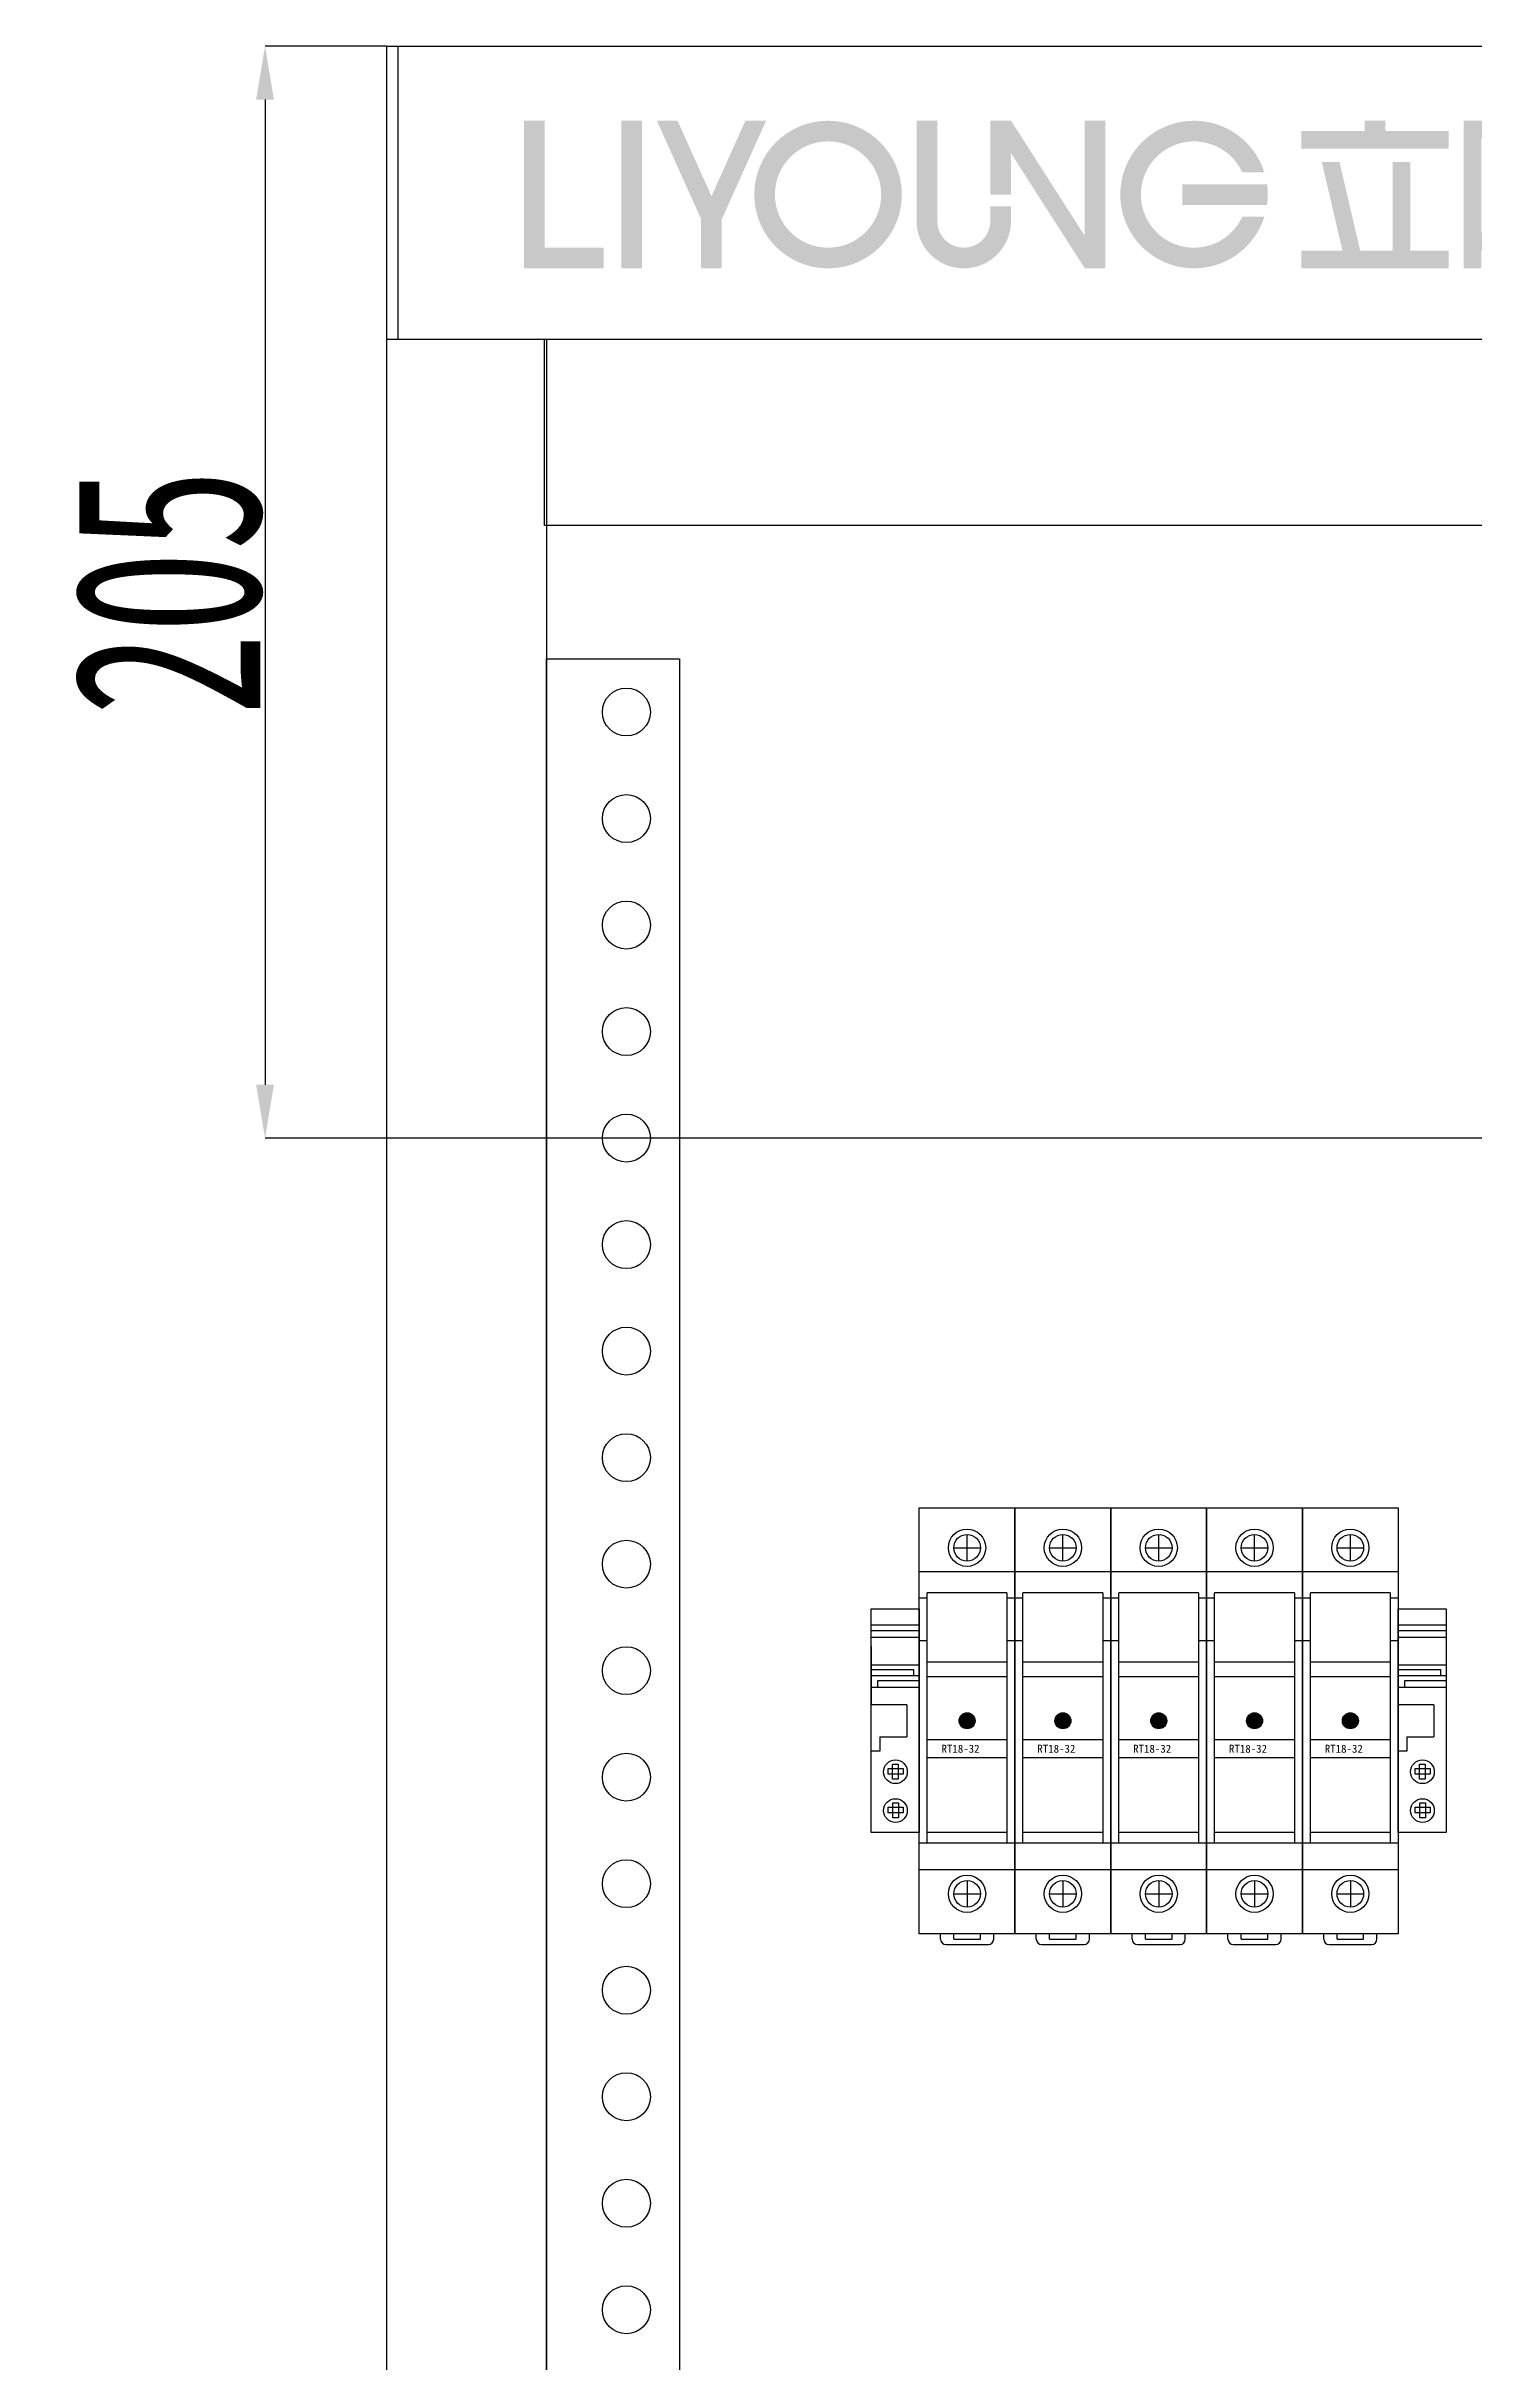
# Model space of a CAD drawing. Extents: x 1681561 to 1682425, y 398135 to 400135.
# Drawn here: x 1681560.7 to 1681828.8, y 399700.3 to 400135.1 of the extents above; entities that cross this region are included whole.
import ezdxf

# ---------------------------------------------------------------- set-up
doc = ezdxf.new("R2010")
doc.units = 0
doc.header["$MEASUREMENT"] = 0
for name, color, linetype in [('LY-JS-BJ', 7, 'Continuous'), ('LY-JS-YQJ', 7, 'Continuous'), ('布置图', 20, 'Continuous')]:
    doc.layers.add(name, color=color, linetype=linetype)
doc.layers.add('LY-二次控制图', color=7, linetype='Continuous', lineweight=18)
doc.styles.add('-宋体', font='', dxfattribs={"width": 0.65})
doc.styles.get('-宋体').set_extended_font_data('NSimSun')
doc.dimstyles.new('JR', dxfattribs={"dimtxt": 35, "dimasz": 10, "dimexe": 0, "dimexo": 0, "dimtad": 1, "dimtoh": 1, "dimdec": 1, "dimdsep": 46, "dimtxsty": '-宋体', "dimcen": 2.5, "dimclrd": 6, "dimclre": 6, "dimclrt": 2, "dimadec": 0, "dimazin": 0, "dimtfac": 1, "dimtdec": 1, "dimtmove": 1, "dimatfit": 3, "dimfxl": 1, "dimarcsym": 0})

# ---------------------------------------------------------------- blocks, each defined once
blk = doc.blocks.new('RT18保险 正视图')
at = {"layer": 'LY-JS-YQJ'}
blk.add_hatch(color=1, dxfattribs=at).paths.add_polyline_path([(1.5, -40, 1), (-1.5, -40, 1)])
for p, q in [((-9, -80), (-9, 0)), ((-9, 0), (9, 0)), ((9, 0), (9, -80)), ((-2.5, -7.51), (2.5, -7.51)), ((0, -10.01), (0, -5.01)), ((9, -12.01), (-9, -12.01)), ((-7.5, -17), (-9, -17)), ((7.5, -16), (-7.5, -16)), ((-7.5, -63), (-7.5, -16)), ((7.5, -16), (7.5, -63)), ((9, -17), (7.5, -17)), ((-7.5, -25), (-9, -25)), ((9, -25), (7.5, -25)), ((7.5, -29), (-7.5, -29)), ((7.5, -31.75), (-7.5, -31.75)), ((-7.5, -43.5), (7.5, -43.5)), ((-7.5, -46.9), (7.5, -46.9)), ((9, -63), (-9, -63)), ((7.5, -61), (-7.5, -61)), ((9, -67.99), (-9, -67.99)), ((-2.5, -72.49), (2.5, -72.49)), ((0, -69.99), (0, -74.99)), ((9, -80), (-9, -80)), ((-5, -81), (-5, -80)), ((-4, -82), (4, -82)), ((-2.5, -81), (-2.5, -80)), ((-2.5, -81), (2.5, -81)), ((2.5, -81), (2.5, -80)), ((5, -81), (5, -80))]:
    blk.add_line(p, q, dxfattribs=at)
for centre, radius in [((0, -7.51), 3.5), ((0, -7.51), 2.5), ((0, -72.49), 3.5), ((0, -72.49), 2.5)]:
    blk.add_circle(centre, radius, dxfattribs=at)
at = {"layer": 'LY-JS-YQJ', "color": 1}
blk.add_circle((0, -40), 1.5, dxfattribs=at)
at = {"layer": 'LY-JS-YQJ'}
for centre, start, end in [((-4, -81), 180, 270), ((4, -81), 270, 0)]:
    blk.add_arc(centre, 1, start, end, dxfattribs=at)
at = {"layer": 'LY-JS-YQJ', "insert": (-4.8, -44.5), "char_height": 1.5, "width": 12.3, "attachment_point": 1}
blk.add_mtext('RT18-32', dxfattribs=at)
blk = doc.blocks.new('RT18-32X-6A')
at = {"layer": 'LY-JS-YQJ'}
blk.add_blockref('RT18保险 正视图', (9, 80), dxfattribs=at)
blk = doc.blocks.new('端子堵头')
at = {"layer": 'LY-JS-YQJ'}
for p, q in [((0, 39.03), (9, 39.03)), ((0, 37.96), (9, 37.96)), ((0, 36.73), (9, 36.73)), ((0, 35), (0, 24)), ((9, 35), (9, 24)), ((0, 31.48), (9, 31.48)), ((7.97, 30.59), (0, 30.59)), ((7.97, 29.53), (7.97, 30.59)), ((9, 34.58), (9, 33.47)), ((0, 29.53), (9, 29.53)), ((0, 27.32), (9, 27.32)), ((1.25, 27.32), (1.25, 28.56)), ((1.25, 28.56), (9, 28.56)), ((6.66, 24), (0, 24)), ((6.66, 24), (6.66, 18)), ((1.59, 18), (1.59, 15.27)), ((1.59, 18), (6.66, 18)), ((1.59, 15.27), (0, 15.27))]:
    blk.add_line(p, q, dxfattribs=at)
for points in [[(0, 42), (9, 42), (9, 0), (0, 0)], [(3.2, 12.05), (6.01, 12.05), (6.01, 10.99), (3.2, 10.99)], [(5.06, 12.84), (5.06, 10.03), (3.99, 10.03), (3.99, 12.84)], [(3.2, 4.76), (6.01, 4.76), (6.01, 3.69), (3.2, 3.69)], [(5.13, 5.6), (5.13, 2.79), (4.06, 2.79), (4.06, 5.6)]]:
    blk.add_lwpolyline(points, close=True, dxfattribs=at)
for centre in [(4.54, 11.43), (4.54, 4.14)]:
    blk.add_circle(centre, 2.23, dxfattribs=at)
blk = doc.blocks.new('A$C426090bb')
at = {"layer": 'LY-二次控制图', "lineweight": -3}
for name, p in [('RT18-32X-6A', (9, -40)), ('RT18-32X-6A', (27, -40)), ('RT18-32X-6A', (45, -40)), ('RT18-32X-6A', (63, -40)), ('RT18-32X-6A', (81, -40)), ('端子堵头', (0, -21)), ('端子堵头', (99, -21))]:
    blk.add_blockref(name, p, dxfattribs=at)
blk = doc.blocks.new('*D27')
at = {"layer": 'Defpoints', "color": 0, "ltscale": 50, "transparency": 16777216}
for p in [(1681624.66, 400135.08), (1681601.78, 399930.08), (1682379.66, 399930.08)]:
    blk.add_point(p, dxfattribs=at)
at = {"layer": 'LY-JS-BJ', "color": 6, "lineweight": -2, "ltscale": 50, "transparency": 16777216}
for p, q in [((1681624.66, 400135.08), (1681601.78, 400135.08)), ((1681601.78, 400125.08), (1681601.78, 399940.08)), ((1682379.66, 399930.08), (1681601.78, 399930.08))]:
    blk.add_line(p, q, dxfattribs=at)
at = {"layer": 'LY-JS-BJ', "color": 6, "ltscale": 50, "transparency": 16777216}
for points in [[(1681600.11, 400125.08), (1681603.45, 400125.08), (1681601.78, 400135.08)], [(1681600.11, 399940.08), (1681603.45, 399940.08), (1681601.78, 399930.08)]]:
    blk.add_solid(points, dxfattribs=at)
at = {"layer": 'LY-JS-BJ', "color": 2, "ltscale": 50, "transparency": 16777216, "insert": (1681583.66, 400032.58), "char_height": 35, "attachment_point": 5, "rotation": 90, "style": '-宋体'}
blk.add_mtext('205', dxfattribs=at)
blk = doc.blocks.new('*U30')
at = {"layer": 'LY-JS-BJ', "color": 6}
blk.add_circle((0, 0), 4.5, dxfattribs=at)
blk = doc.blocks.new('*U31')
at = {"layer": 'LY-JS-BJ', "color": 0, "linetype": 'ByBlock', "lineweight": -2, "transparency": 16777216}
for p in [(0, 0), (0, -20), (0, -40), (0, -60), (0, -80), (0, -100), (0, -120), (0, -140), (0, -160), (0, -180), (0, -200), (0, -220), (0, -240), (0, -260), (0, -280), (0, -300)]:
    blk.add_blockref('*U30', p, dxfattribs=at)
blk = doc.blocks.new('911')
at = {"layer": 'LY-JS-BJ'}
for points in [[(-201.58, 15.72), (-207.13, 15.72), (-207.13, -23.88), (-199.21, -23.88), (-185.74, -23.88), (-185.74, -18.34), (-201.58, -18.34), (-201.58, -16.76)], [(-175.45, 15.72), (-180.99, 15.72), (-180.99, -23.88), (-175.45, -23.88)], [(-142.18, 15.72), (-147.73, 15.72), (-156.83, -4.52), (-165.94, 15.72), (-171.49, 15.72), (-159.61, -10.68), (-159.61, -23.88), (-154.06, -23.88), (-154.06, -10.68)], [(-96.25, -11.21), (-96.25, 15.72), (-101.79, 15.72), (-101.79, -11.21, 1), (-76.45, -11.21), (-76.45, -7.25), (-81.99, -7.25), (-81.99, -11.21, -1)], [(-76.45, 15.72), (-81.99, 15.72), (-81.99, -4.08), (-76.45, -4.08), (-76.45, 7), (-56.65, -23.88), (-51.1, -23.88), (-51.1, 15.72), (-56.65, 15.72), (-56.65, -15.17)], [(-8.45, -10.02), (-14.38, -10.02, -4.581742), (-14.38, 1.86), (-8.45, 1.86, 6.513131)], [(41.02, 12.94), (23.99, 12.94), (23.99, 15.72), (18.44, 15.72), (18.44, 12.94), (1.42, 12.94), (1.42, 8.19), (41.02, 8.19)], [(59.23, -4.08), (54.48, -4.08), (54.48, -12), (49.73, -14.38), (49.73, 10.96), (54.48, 10.96), (54.48, -4.08, 0.414214), (59.23, 0.67), (59.23, 13.34, 0.414214), (56.86, 15.72), (49.73, 15.72), (44.98, 15.72), (44.98, -23.88), (49.73, -23.88), (49.73, -19.13), (59.23, -14.38)], [(170.1, 12.94), (140.8, 12.94), (143.57, 15.72), (138.03, 15.72), (135.25, 12.94), (135.25, 8.19), (170.1, 8.19)], [(41.02, -19.13), (30.72, -19.13), (30.72, 4.63), (25.97, 4.63), (25.97, -19.13), (17.26, -19.13), (11.71, 4.63), (6.96, 4.63), (12.5, -19.13), (1.42, -19.13), (1.42, -23.88), (41.02, -23.88)], [(170.1, 4.23), (135.25, 4.23), (135.25, -0.52), (170.1, -0.52)], [(-7.74, -1.31), (-30.51, -1.31), (-30.51, -6.86), (-7.74, -6.86, 0.070346)], [(166.37, -4.48), (135.25, -4.48), (135.25, -9.23), (161.99, -9.23, -0.345496), (166.61, -12.85), (169.31, -23.88), (174.85, -23.88), (170.99, -8.1, 0.345496)]]:
    blk.add_hatch(color=7, dxfattribs=at).paths.add_polyline_path(points)
h = blk.add_hatch(color=7, dxfattribs=at)
h.paths.add_polyline_path([(-105.75, -4.08, 1), (-145.35, -4.08, 1)])
h.paths.add_polyline_path([(-139.81, -4.08, -1), (-111.29, -4.08, -1)], flags=16)
h = blk.add_hatch(color=7, dxfattribs=at)
h.paths.add_polyline_path([(84.58, 13.34, 0.414214), (82.2, 15.72), (63.19, 15.72), (63.19, -23.88), (84.58, -23.88)])
h.paths.add_polyline_path([(68.74, -19.13), (68.74, -6.46), (79.03, -6.46), (79.03, -19.13)], flags=16)
h.paths.add_polyline_path([(68.74, -1.71), (68.74, 10.96), (79.03, 10.96), (79.03, -1.71)], flags=16)
h = blk.add_hatch(color=7, dxfattribs=at)
h.paths.add_polyline_path([(124.17, 12.94), (114.27, 12.94), (114.27, 15.72), (108.72, 15.72), (108.72, 12.94), (94.07, 12.94), (94.07, -12.4), (108.72, -12.4), (108.72, -23.88), (131.29, -23.88), (131.29, -19.13), (114.27, -19.13), (114.27, -12.4), (128.92, -12.4), (128.92, 8.19, 0.414214)])
h.paths.add_polyline_path([(114.27, 8.19), (124.17, 8.19), (124.17, 2.65), (114.27, 2.65)], flags=16)
h.paths.add_polyline_path([(108.72, 8.19), (108.72, 2.65), (98.82, 2.65), (98.82, 8.19)], flags=16)
h.paths.add_polyline_path([(114.27, -2.1), (124.17, -2.1), (124.17, -7.65), (114.27, -7.65)], flags=16)
h.paths.add_polyline_path([(108.72, -2.1), (108.72, -7.65), (98.82, -7.65), (98.82, -2.1)], flags=16)

msp = doc.modelspace()

# ---------------------------------------------------------------- linework, layer by layer
at = {"layer": 'LY-JS-BJ', "color": 6, "ltscale": 50}
msp.add_line((1681624.66, 400080.08), (1682424.66, 400080.08), dxfattribs=at)
for points in [[(1681626.79, 400080.08), (1681626.79, 400135.08)], [(1682394.29, 400080.08), (1682394.29, 400045.08), (1681654.29, 400045.08), (1681654.29, 400080.08)], [(1681654.66, 400080.08), (1681654.66, 398135.08)]]:
    msp.add_lwpolyline(points, dxfattribs=at)
at = {"layer": 'LY-JS-BJ', "color": 6, "lineweight": -3}
msp.add_lwpolyline([(1681679.66, 400020.08), (1681679.66, 398220.08), (1681654.66, 398220.08), (1681654.66, 400020.08)], close=True, dxfattribs=at)
at = {"layer": '布置图', "ltscale": 50}
msp.add_lwpolyline([(1681624.66, 400135.08), (1682424.66, 400135.08), (1682424.66, 398135.08), (1681624.66, 398135.08)], close=True, dxfattribs=at)

# ---------------------------------------------------------------- block references
at = {"color": 0}
msp.add_blockref('A$C426090bb', (1681715.66, 399820.67), dxfattribs=at)
at = {"layer": 'LY-JS-BJ', "color": 6, "lineweight": -3, "xscale": 0.6999999999534339, "yscale": 0.6999999999534339, "zscale": 0.6999999999534339}
msp.add_blockref('911', (1681795.43, 400110.1), dxfattribs=at)
at = {"layer": 'LY-JS-BJ', "color": 6, "lineweight": -3}
msp.add_blockref('*U31', (1681669.66, 400010.08), dxfattribs=at)

# ---------------------------------------------------------------- dimensions: what is measured, and where the dimension line sits
at = {"layer": 'LY-JS-BJ', "color": 6, "ltscale": 50}
dim = msp.add_linear_dim(base=(1681601.78, 399930.08), p1=(1681624.66, 400135.08), p2=(1682379.66, 399930.08), angle=90, dimstyle='JR', dxfattribs=at)
dim.commit()
dim.dimension.update_dxf_attribs({"geometry": '*D27', "text_midpoint": (1681583.66, 400032.58)})

doc.saveas('drawing.dxf')
